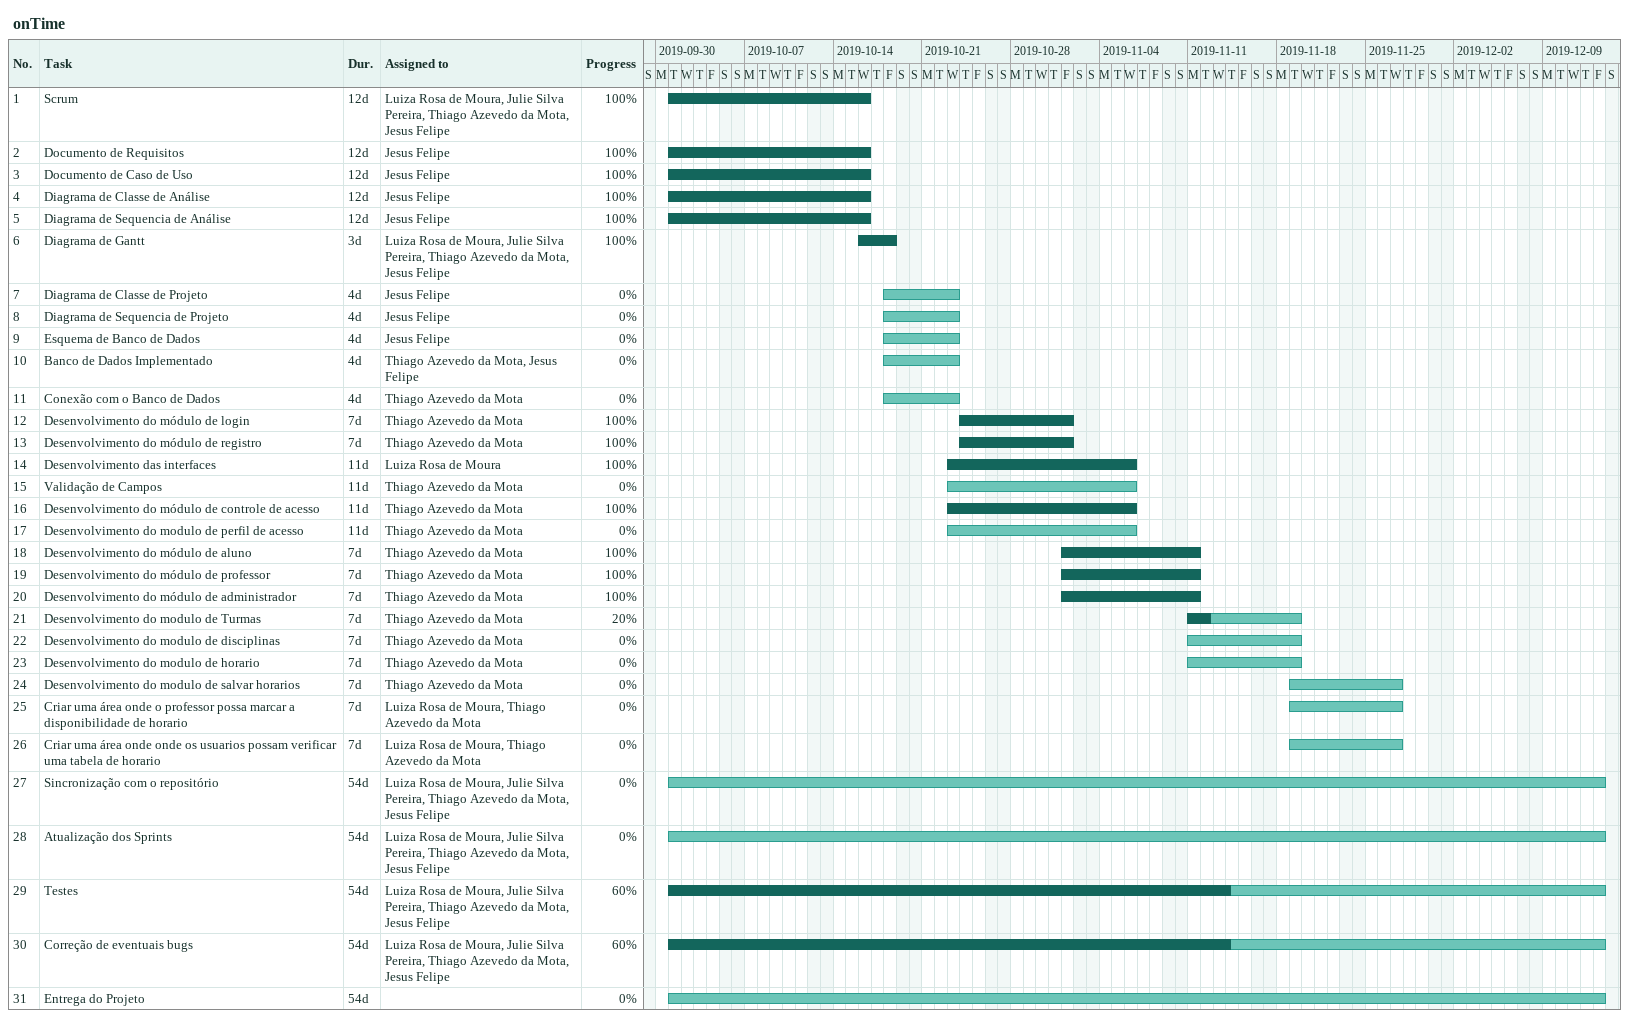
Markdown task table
onTime

| ID | Task | Duration | Start | Finish | Resources | % complete |
|---|---|---|---|---|---|---|
| 1 | Scrum | 12d | 2019-10-01 | 2019-10-16 | Luiza Rosa de Moura, Julie Silva Pereira, Thiago Azevedo da Mota, Jesus Felipe | 100 |
| 2 | Documento de Requisitos | 12d | 2019-10-01 | 2019-10-16 | Jesus Felipe | 100 |
| 3 | Documento de Caso de Uso | 12d | 2019-10-01 | 2019-10-16 | Jesus Felipe | 100 |
| 4 | Diagrama de Classe de Análise | 12d | 2019-10-01 | 2019-10-16 | Jesus Felipe | 100 |
| 5 | Diagrama de Sequencia de Análise | 12d | 2019-10-01 | 2019-10-16 | Jesus Felipe | 100 |
| 6 | Diagrama de Gantt | 3d | 2019-10-16 | 2019-10-18 | Luiza Rosa de Moura, Julie Silva Pereira, Thiago Azevedo da Mota, Jesus Felipe | 100 |
| 7 | Diagrama de Classe de Projeto | 4d | 2019-10-18 | 2019-10-23 | Jesus Felipe | 0 |
| 8 | Diagrama de Sequencia de Projeto | 4d | 2019-10-18 | 2019-10-23 | Jesus Felipe | 0 |
| 9 | Esquema de Banco de Dados | 4d | 2019-10-18 | 2019-10-23 | Jesus Felipe | 0 |
| 10 | Banco de Dados Implementado | 4d | 2019-10-18 | 2019-10-23 | Thiago Azevedo da Mota, Jesus Felipe | 0 |
| 11 | Conexão com o Banco de Dados | 4d | 2019-10-18 | 2019-10-23 | Thiago Azevedo da Mota | 0 |
| 12 | Desenvolvimento do módulo de login | 7d | 2019-10-24 | 2019-11-01 | Thiago Azevedo da Mota | 100 |
| 13 | Desenvolvimento do módulo de registro | 7d | 2019-10-24 | 2019-11-01 | Thiago Azevedo da Mota | 100 |
| 14 | Desenvolvimento das interfaces | 11d | 2019-10-23 | 2019-11-06 | Luiza Rosa de Moura | 100 |
| 15 | Validação de Campos | 11d | 2019-10-23 | 2019-11-06 | Thiago Azevedo da Mota | 0 |
| 16 | Desenvolvimento do módulo de controle de acesso | 11d | 2019-10-23 | 2019-11-06 | Thiago Azevedo da Mota | 100 |
| 17 | Desenvolvimento do modulo de perfil de acesso | 11d | 2019-10-23 | 2019-11-06 | Thiago Azevedo da Mota | 0 |
| 18 | Desenvolvimento do módulo de aluno | 7d | 2019-11-01 | 2019-11-11 | Thiago Azevedo da Mota | 100 |
| 19 | Desenvolvimento do módulo de professor | 7d | 2019-11-01 | 2019-11-11 | Thiago Azevedo da Mota | 100 |
| 20 | Desenvolvimento do módulo de administrador | 7d | 2019-11-01 | 2019-11-11 | Thiago Azevedo da Mota | 100 |
| 21 | Desenvolvimento do modulo de Turmas | 7d | 2019-11-11 | 2019-11-19 | Thiago Azevedo da Mota | 20 |
| 22 | Desenvolvimento do modulo de disciplinas | 7d | 2019-11-11 | 2019-11-19 | Thiago Azevedo da Mota | 0 |
| 23 | Desenvolvimento do modulo de horario | 7d | 2019-11-11 | 2019-11-19 | Thiago Azevedo da Mota | 0 |
| 24 | Desenvolvimento do modulo de salvar horarios | 7d | 2019-11-19 | 2019-11-27 | Thiago Azevedo da Mota | 0 |
| 25 | Criar uma área onde o professor possa marcar a disponibilidade de horario | 7d | 2019-11-19 | 2019-11-27 | Luiza Rosa de Moura, Thiago Azevedo da Mota | 0 |
| 26 | Criar uma área onde onde os usuarios possam verificar uma tabela de horario | 7d | 2019-11-19 | 2019-11-27 | Luiza Rosa de Moura, Thiago Azevedo da Mota | 0 |
| 27 | Sincronização com o repositório | 54d | 2019-10-01 | 2019-12-13 | Luiza Rosa de Moura, Julie Silva Pereira, Thiago Azevedo da Mota, Jesus Felipe | 0 |
| 28 | Atualização dos Sprints | 54d | 2019-10-01 | 2019-12-13 | Luiza Rosa de Moura, Julie Silva Pereira, Thiago Azevedo da Mota, Jesus Felipe | 0 |
| 29 | Testes | 54d | 2019-10-01 | 2019-12-13 | Luiza Rosa de Moura, Julie Silva Pereira, Thiago Azevedo da Mota, Jesus Felipe | 60 |
| 30 | Correção de eventuais bugs | 54d | 2019-10-01 | 2019-12-13 | Luiza Rosa de Moura, Julie Silva Pereira, Thiago Azevedo da Mota, Jesus Felipe | 60 |
| 31 | Entrega do Projeto | 54d | 2019-10-01 | 2019-12-13 |  | 0 |
